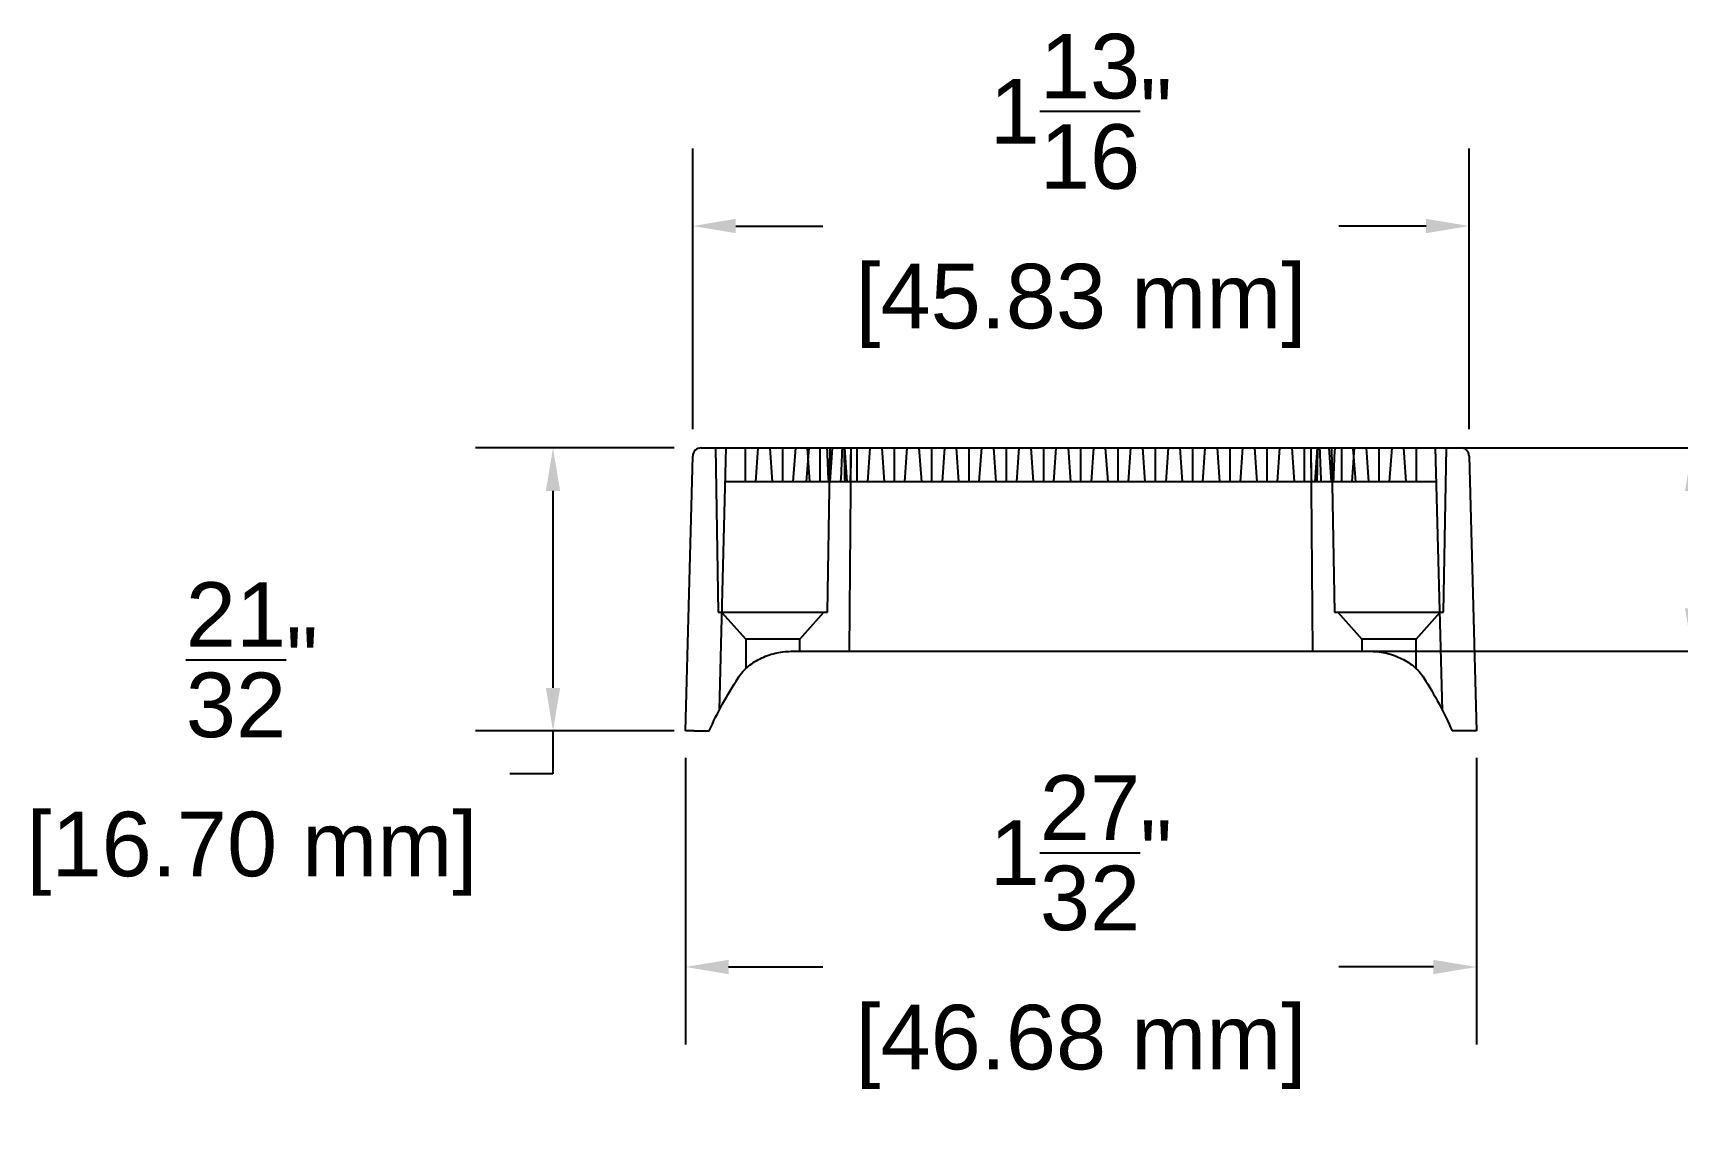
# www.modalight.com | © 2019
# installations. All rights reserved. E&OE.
# Model space of a CAD drawing. Header units: inches. Extents: x 0.1 to 21.8, y 1.5 to 18.3.
# Drawn here: x 0.075 to 3.896, y 5.461 to 8.041 of the extents above; entities that cross this region are included whole.
import ezdxf

# ---------------------------------------------------------------- set-up
doc = ezdxf.new("R2010")
doc.units = ezdxf.units.IN
doc.header["$MEASUREMENT"] = 0
doc.layers.get('Defpoints').update_dxf_attribs({"color": 1})
doc.layers.add('Honeycomb', color=7, linetype='Continuous', true_color=0xffffff)
doc.styles.get("Standard").update_dxf_attribs({"font": 'Arial.ttf'})
doc.dimstyles.new('.1 DIM', dxfattribs={"dimscale": 0, "dimtxt": 0.15, "dimasz": 0.1, "dimexe": 0.18, "dimexo": 0.0625, "dimgap": 0.09, "dimtad": 0, "dimtih": 1, "dimtoh": 1, "dimdec": 5, "dimzin": 0, "dimdsep": 46, "dimlunit": 4, "dimtxsty": 'Standard', "dimcen": 0.09, "dimadec": 0, "dimazin": 0, "dimtfac": 1, "dimtdec": 5, "dimtofl": 0, "dimtmove": 0, "dimatfit": 3, "dimfxl": 1, "dimtolj": 1, "dimtzin": 0, "dimarcsym": 0})

# ---------------------------------------------------------------- blocks, each defined once
blk = doc.blocks.new('*D29')
at = {"layer": 'Defpoints', "color": 0, "lineweight": -2, "transparency": 16777216}
for p, q in [((1.5914, 6.3564), (1.5914, 5.6904)), ((3.4292, 6.3564), (3.4292, 5.6904)), ((1.6914, 5.8704), (1.9108, 5.8704)), ((3.3292, 5.8704), (3.1099, 5.8704))]:
    blk.add_line(p, q, dxfattribs=at)
at = {"layer": 'Defpoints', "color": 0, "transparency": 16777216}
for p in [(1.5914, 6.4189), (3.4292, 6.4189), (1.5914, 5.8704)]:
    blk.add_point(p, dxfattribs=at)
for points in [[(1.6914, 5.887), (1.6914, 5.8537), (1.5914, 5.8704)], [(3.3292, 5.887), (3.3292, 5.8537), (3.4292, 5.8704)]]:
    blk.add_solid(points, dxfattribs=at)
at = {"layer": 'Defpoints', "color": 0, "transparency": 16777216, "char_height": 0.15, "attachment_point": 5}
for s, insert in [('\\A1;1{\\H1x;\\S27/32;}"', (2.5103, 6.1358)), ('\\A1;[46.68 mm]', (2.5103, 5.6849))]:
    blk.add_mtext(s, dxfattribs=dict(at, insert=insert))
blk = doc.blocks.new('*D30')
at = {"layer": 'Defpoints', "color": 0, "lineweight": -2, "transparency": 16777216}
for p, q in [((1.6082, 7.1197), (1.6082, 7.7719)), ((3.4125, 7.1197), (3.4125, 7.7719)), ((1.7082, 7.5919), (1.9108, 7.5919)), ((3.3125, 7.5919), (3.1099, 7.5919))]:
    blk.add_line(p, q, dxfattribs=at)
at = {"layer": 'Defpoints', "color": 0, "transparency": 16777216}
for p in [(1.6082, 7.5919), (1.6082, 7.0572), (3.4125, 7.0572)]:
    blk.add_point(p, dxfattribs=at)
for points in [[(1.7082, 7.6086), (1.7082, 7.5753), (1.6082, 7.5919)], [(3.3125, 7.6086), (3.3125, 7.5753), (3.4125, 7.5919)]]:
    blk.add_solid(points, dxfattribs=at)
at = {"layer": 'Defpoints', "color": 0, "transparency": 16777216, "char_height": 0.15, "attachment_point": 5}
for s, insert in [('\\A1;1{\\H1x;\\S13/16;}"', (2.5103, 7.8584)), ('\\A1;[45.83 mm]', (2.5103, 7.4065))]:
    blk.add_mtext(s, dxfattribs=dict(at, insert=insert))
blk = doc.blocks.new('*D31')
at = {"layer": 'Defpoints', "color": 0, "lineweight": -2, "transparency": 16777216}
for p, q in [((3.9307, 7.0764), (3.9307, 7.1764)), ((3.9307, 7.1764), (4.0307, 7.1764)), ((2.5728, 7.0764), (4.1107, 7.0764)), ((3.9307, 6.704), (3.9307, 6.9764)), ((2.5728, 6.604), (4.1107, 6.604))]:
    blk.add_line(p, q, dxfattribs=at)
at = {"layer": 'Defpoints', "color": 0, "transparency": 16777216}
for p in [(2.5103, 7.0764), (3.9307, 7.0764), (2.5103, 6.604)]:
    blk.add_point(p, dxfattribs=at)
for points in [[(3.9141, 6.9764), (3.9474, 6.9764), (3.9307, 7.0764)], [(3.9141, 6.704), (3.9474, 6.704), (3.9307, 6.604)]]:
    blk.add_solid(points, dxfattribs=at)
at = {"layer": 'Defpoints', "color": 0, "transparency": 16777216, "char_height": 0.15, "attachment_point": 5}
for s, insert in [('\\A1;{\\H1x;\\S15/32;}"', (4.6303, 7.4428)), ('\\A1;[12.00 mm]', (4.6303, 6.9909))]:
    blk.add_mtext(s, dxfattribs=dict(at, insert=insert))
blk = doc.blocks.new('*D32')
at = {"layer": 'Defpoints', "color": 0, "lineweight": -2, "transparency": 16777216}
for p, q in [((1.5653, 7.0764), (1.1035, 7.0764)), ((1.2835, 6.9764), (1.2835, 6.5189)), ((1.5653, 6.4189), (1.1035, 6.4189)), ((1.2835, 6.4189), (1.2835, 6.3189)), ((1.2835, 6.3189), (1.1835, 6.3189))]:
    blk.add_line(p, q, dxfattribs=at)
at = {"layer": 'Defpoints', "color": 0, "transparency": 16777216}
for p in [(1.6278, 7.0764), (1.2835, 6.4189), (1.6278, 6.4189)]:
    blk.add_point(p, dxfattribs=at)
for points in [[(1.2668, 6.9764), (1.3002, 6.9764), (1.2835, 7.0764)], [(1.2668, 6.5189), (1.3002, 6.5189), (1.2835, 6.4189)]]:
    blk.add_solid(points, dxfattribs=at)
at = {"layer": 'Defpoints', "color": 0, "transparency": 16777216, "char_height": 0.15, "attachment_point": 5}
for s, insert in [('\\A1;{\\H1x;\\S21/32;}"', (0.584, 6.5843)), ('\\A1;[16.70 mm]', (0.584, 6.1335))]:
    blk.add_mtext(s, dxfattribs=dict(at, insert=insert))

msp = doc.modelspace()

# ---------------------------------------------------------------- linework, layer by layer
at = {"layer": 'Honeycomb', "color": 250, "linetype": 'Continuous'}
for p, q in [((1.627839, 7.076405), (3.39281, 7.076405)), ((1.66087, 7.076405), (1.667536, 6.694509)), ((1.670287, 6.46771), (1.686226, 7.076405)), ((1.730842, 6.997669), (1.730842, 7.076405)), ((1.754535, 6.997669), (1.760041, 7.076405)), ((1.793759, 6.997669), (1.788253, 7.076405)), ((1.817451, 6.997669), (1.817451, 7.076405)), ((1.84665, 7.076405), (1.841144, 6.997669)), ((1.880368, 6.997669), (1.874862, 7.076405)), ((1.904061, 6.997669), (1.904061, 7.076405)), ((1.921064, 6.694509), (1.92773, 7.076405)), ((1.927754, 6.997669), (1.933259, 7.076405)), ((1.966977, 6.997669), (1.961471, 7.076405)), ((1.972242, 6.603964), (1.976365, 7.076405)), ((1.99067, 6.997669), (1.99067, 7.076405)), ((2.019868, 7.076405), (2.014363, 6.997669)), ((2.053586, 6.997669), (2.04808, 7.076405)), ((2.077279, 6.997669), (2.077279, 7.076405)), ((2.100972, 6.997669), (2.106477, 7.076405)), ((2.140195, 6.997669), (2.134689, 7.076405)), ((2.163888, 6.997669), (2.163888, 7.076405)), ((2.193087, 7.076405), (2.187581, 6.997669)), ((2.226804, 6.997669), (2.221298, 7.076405)), ((2.250497, 6.997669), (2.250497, 7.076405)), ((2.27419, 6.997669), (2.279696, 7.076405)), ((2.313413, 6.997669), (2.307907, 7.076405)), ((2.337106, 6.997669), (2.337106, 7.076405)), ((2.366305, 7.076405), (2.360799, 6.997669)), ((2.400022, 6.997669), (2.394516, 7.076405)), ((2.423715, 6.997669), (2.423715, 7.076405)), ((2.447408, 6.997669), (2.452914, 7.076405)), ((2.486631, 6.997669), (2.481126, 7.076405)), ((2.510324, 6.997669), (2.510324, 7.076405)), ((2.539523, 7.076405), (2.534017, 6.997669)), ((2.57324, 6.997669), (2.567735, 7.076405)), ((2.596933, 6.997669), (2.596933, 7.076405)), ((2.620626, 6.997669), (2.626132, 7.076405)), ((2.659849, 6.997669), (2.654344, 7.076405)), ((2.683542, 6.997669), (2.683542, 7.076405)), ((2.712741, 7.076405), (2.707235, 6.997669)), ((2.746459, 6.997669), (2.740953, 7.076405)), ((2.770152, 6.997669), (2.770152, 7.076405)), ((2.793845, 6.997669), (2.79935, 7.076405)), ((2.833068, 6.997669), (2.827562, 7.076405)), ((2.856761, 6.997669), (2.856761, 7.076405)), ((2.885959, 7.076405), (2.880454, 6.997669)), ((2.919677, 6.997669), (2.914171, 7.076405)), ((2.94337, 6.997669), (2.94337, 7.076405)), ((2.967063, 6.997669), (2.972568, 7.076405)), ((3.006286, 6.997669), (3.00078, 7.076405)), ((3.029979, 6.997669), (3.029979, 7.076405)), ((3.044283, 7.076405), (3.048406, 6.603964)), ((3.059178, 7.076405), (3.053672, 6.997669)), ((3.092895, 6.997669), (3.087389, 7.076405)), ((3.092918, 7.076405), (3.099584, 6.694509)), ((3.116588, 6.997669), (3.116588, 7.076405)), ((3.140281, 6.997669), (3.145787, 7.076405)), ((3.179504, 6.997669), (3.173998, 7.076405)), ((3.203197, 6.997669), (3.203197, 7.076405)), ((3.232396, 7.076405), (3.22689, 6.997669)), ((3.266113, 6.997669), (3.260607, 7.076405)), ((3.289806, 6.997669), (3.289806, 7.076405)), ((3.350362, 6.466465), (3.33439, 7.076405)), ((3.353113, 6.694509), (3.359779, 7.076405)), ((1.591447, 6.418935), (1.608161, 7.057236)), ((3.412487, 7.057236), (3.429202, 6.418935)), ((1.730842, 6.997669), (1.684164, 6.997669)), ((1.793759, 6.997669), (1.730842, 6.997669)), ((1.841144, 6.997669), (1.793759, 6.997669)), ((1.904061, 6.997669), (1.841144, 6.997669)), ((1.966977, 6.997669), (1.904061, 6.997669)), ((2.014363, 6.997669), (1.966977, 6.997669)), ((2.077279, 6.997669), (2.014363, 6.997669)), ((2.140195, 6.997669), (2.077279, 6.997669)), ((2.187581, 6.997669), (2.140195, 6.997669)), ((2.250497, 6.997669), (2.187581, 6.997669)), ((2.313413, 6.997669), (2.250497, 6.997669)), ((2.360799, 6.997669), (2.313413, 6.997669)), ((2.423715, 6.997669), (2.360799, 6.997669)), ((2.486631, 6.997669), (2.423715, 6.997669)), ((2.534017, 6.997669), (2.486631, 6.997669)), ((2.596933, 6.997669), (2.534017, 6.997669)), ((2.659849, 6.997669), (2.596933, 6.997669)), ((2.707235, 6.997669), (2.659849, 6.997669)), ((2.770152, 6.997669), (2.707235, 6.997669)), ((2.833068, 6.997669), (2.770152, 6.997669)), ((2.880454, 6.997669), (2.833068, 6.997669)), ((2.94337, 6.997669), (2.880454, 6.997669)), ((3.006286, 6.997669), (2.94337, 6.997669)), ((3.053672, 6.997669), (3.006286, 6.997669)), ((3.116588, 6.997669), (3.053672, 6.997669)), ((3.179504, 6.997669), (3.116588, 6.997669)), ((3.22689, 6.997669), (3.179504, 6.997669)), ((3.289806, 6.997669), (3.22689, 6.997669)), ((3.336452, 6.997669), (3.289806, 6.997669)), ((1.667536, 6.694509), (1.7943, 6.694509)), ((1.675409, 6.694509), (1.731312, 6.632396)), ((1.7943, 6.694509), (1.921064, 6.694509)), ((1.857289, 6.632396), (1.913191, 6.694509)), ((3.099584, 6.694509), (3.226348, 6.694509)), ((3.107458, 6.694509), (3.16336, 6.632396)), ((3.226348, 6.694509), (3.353113, 6.694509)), ((3.289337, 6.632396), (3.345239, 6.694509)), ((1.731312, 6.632396), (1.731312, 6.564061)), ((1.857289, 6.632396), (1.731312, 6.632396)), ((1.857289, 6.603964), (1.857289, 6.632396)), ((3.16336, 6.632396), (3.16336, 6.603964)), ((3.289337, 6.632396), (3.16336, 6.632396)), ((3.289337, 6.564054), (3.289337, 6.632396)), ((1.840629, 6.603964), (3.180019, 6.603964)), ((1.611124, 6.418935), (1.591447, 6.418935)), ((1.611124, 6.418935), (1.646391, 6.418935)), ((3.409524, 6.418935), (3.373034, 6.418935)), ((3.429202, 6.418935), (3.409524, 6.418935))]:
    msp.add_line(p, q, dxfattribs=at)
for centre, start, end in [((1.627839, 7.056721), 90, 178.5), ((3.39281, 7.056721), 1.5, 90)]:
    msp.add_arc(centre, 0.019684, start, end, dxfattribs=at)
at = {"layer": 'Honeycomb', "color": 250, "linetype": 'Continuous', "extrusion": (6.12303e-17, 0, -1)}
msp.add_arc((-2.517071, 6.039813), 0.936166, 147.561197, 156.11054, dxfattribs=at)
at = {"layer": 'Honeycomb', "color": 250, "linetype": 'Continuous', "extrusion": (6.12303e-17, -3.85186e-34, -1)}
for centre, major_axis, ratio, start_param, end_param in [((1.806616, 8.830003), (0.099041, 2.822497), 0.06001132, 2.23908068, 2.27520613), ((1.782627, 7.650953), (-0.093878, 2.675351), 0.06001129, 1.78934388, 1.819582)]:
    msp.add_ellipse(centre, major_axis=major_axis, ratio=ratio, start_param=start_param, end_param=end_param, dxfattribs=at)
at = {"layer": 'Honeycomb', "color": 250, "linetype": 'Continuous', "extrusion": (6.12303e-17, -2.31112e-33, -1)}
msp.add_ellipse((1.783166, 6.660406), major_axis=(-0.08954, 2.551733), ratio=0.06001133, start_param=1.40914579, end_param=1.44034448, dxfattribs=at)
at = {"layer": 'Honeycomb', "color": 250, "linetype": 'Continuous', "extrusion": (6.12303e-17, 0, -1)}
for centre, major_axis, ratio, start_param, end_param in [((1.805788, 7.309428), (0.092382, 2.632729), 0.0600113, 1.65731666, 1.68738556), ((3.2154, 6.318881), (-0.088045, 2.50911), 0.06001132, 4.98843686, 5.02118862)]:
    msp.add_ellipse(centre, major_axis=major_axis, ratio=ratio, start_param=start_param, end_param=end_param, dxfattribs=at)
at = {"layer": 'Honeycomb', "color": 250, "linetype": 'Continuous', "extrusion": (6.12303e-17, 4.23705e-33, -1)}
msp.add_ellipse((1.805248, 6.318882), major_axis=(0.088044, 2.50911), ratio=0.06001132, start_param=1.26199671, end_param=1.29474848, dxfattribs=at)
at = {"layer": 'Honeycomb', "color": 250, "linetype": 'Continuous', "extrusion": (6.12303e-17, 3.85186e-34, -1)}
msp.add_ellipse((3.238022, 7.650953), major_axis=(0.093878, 2.675351), ratio=0.06001129, start_param=4.46360332, end_param=4.49384144, dxfattribs=at)
at = {"layer": 'Honeycomb', "color": 250, "linetype": 'Continuous', "extrusion": (6.12303e-17, -1.92593e-33, -1)}
msp.add_ellipse((3.214861, 7.309429), major_axis=(-0.092382, 2.632731), ratio=0.06001135, start_param=4.59579967, end_param=4.62586855, dxfattribs=at)
at = {"layer": 'Honeycomb', "color": 250, "linetype": 'Continuous', "extrusion": (6.12303e-17, 2.31112e-33, -1)}
msp.add_ellipse((3.237483, 6.660407), major_axis=(0.08954, 2.551731), ratio=0.06001129, start_param=4.84284071, end_param=4.87403942, dxfattribs=at)
at = {"layer": 'Honeycomb', "color": 250, "linetype": 'Continuous', "extrusion": (6.12303e-17, 2.6963e-33, -1)}
msp.add_ellipse((3.214033, 8.830003), major_axis=(-0.099041, 2.822498), ratio=0.06001132, start_param=4.00797914, end_param=4.04410459, dxfattribs=at)
at = {"layer": 'Honeycomb', "color": 250, "linetype": 'Continuous'}
for points, knots in [([(1.713487, 6.541971), (1.720091, 6.552362), (1.728296, 6.561381), (1.747369, 6.577138), (1.757917, 6.58358), (1.780215, 6.593838), (1.792115, 6.597685), (1.816056, 6.602712), (1.828238, 6.603964), (1.840629, 6.603964)], [0, 0, 0, 0, 0.25, 0.25, 0.5, 0.5, 0.75, 0.75, 1, 1, 1, 1]), ([(3.180019, 6.603964), (3.19234, 6.603964), (3.204683, 6.602699), (3.22862, 6.59766), (3.240423, 6.593843), (3.257161, 6.586143), (3.262566, 6.583262), (3.272989, 6.576806), (3.278041, 6.573202), (3.292277, 6.561448), (3.300507, 6.552441), (3.307162, 6.541971)], [0, 0, 0, 0, 0.25, 0.25, 0.5, 0.5, 0.625, 0.625, 0.75, 0.75, 1, 1, 1, 1])]:
    msp.add_open_spline(points, degree=3, knots=knots, dxfattribs=at)
msp.add_open_spline([(1.646391, 6.418935), (1.665616, 6.461558), (1.688406, 6.502508), (1.713487, 6.541971)], degree=3, dxfattribs=at)

# ---------------------------------------------------------------- dimensions: what is measured, and where the dimension line sits
at = {"layer": 'Defpoints'}
for base, p1, p2, picture, middle in [((1.608161, 7.59194), (3.412487, 7.057236), (1.608161, 7.057236), '*D30', (2.510324, 7.59194)), ((1.5914469, 5.8703509), (3.4292016, 6.418935), (1.5914469, 6.418935), '*D29', (2.5103243, 5.8703509))]:
    dim = msp.add_linear_dim(base=base, p1=p1, p2=p2, dimstyle='.1 DIM', override={"dimscale": 1, "dimpost": '\\X'}, dxfattribs=at)
    dim.commit()
    dim.dimension.update_dxf_attribs({"geometry": picture, "text_midpoint": middle})
dim = msp.add_aligned_dim(p1=(2.510324, 6.603964), p2=(2.510324, 7.076405), distance=-1.420408, dimstyle='.1 DIM', override={"dimscale": 1, "dimpost": '\\X'}, dxfattribs=at)
dim.commit()
dim.dimension.update_dxf_attribs({"geometry": '*D31', "text_midpoint": (4.630282, 7.176405)})
dim = msp.add_linear_dim(base=(1.283508, 6.418935), p1=(1.627839, 7.076405), p2=(1.627839, 6.418935), angle=90, dimstyle='.1 DIM', override={"dimscale": 1, "dimpost": '\\X'}, dxfattribs=at)
dim.commit()
dim.dimension.update_dxf_attribs({"geometry": '*D32', "text_midpoint": (0.583959, 6.318935)})

doc.saveas('drawing.dxf')
